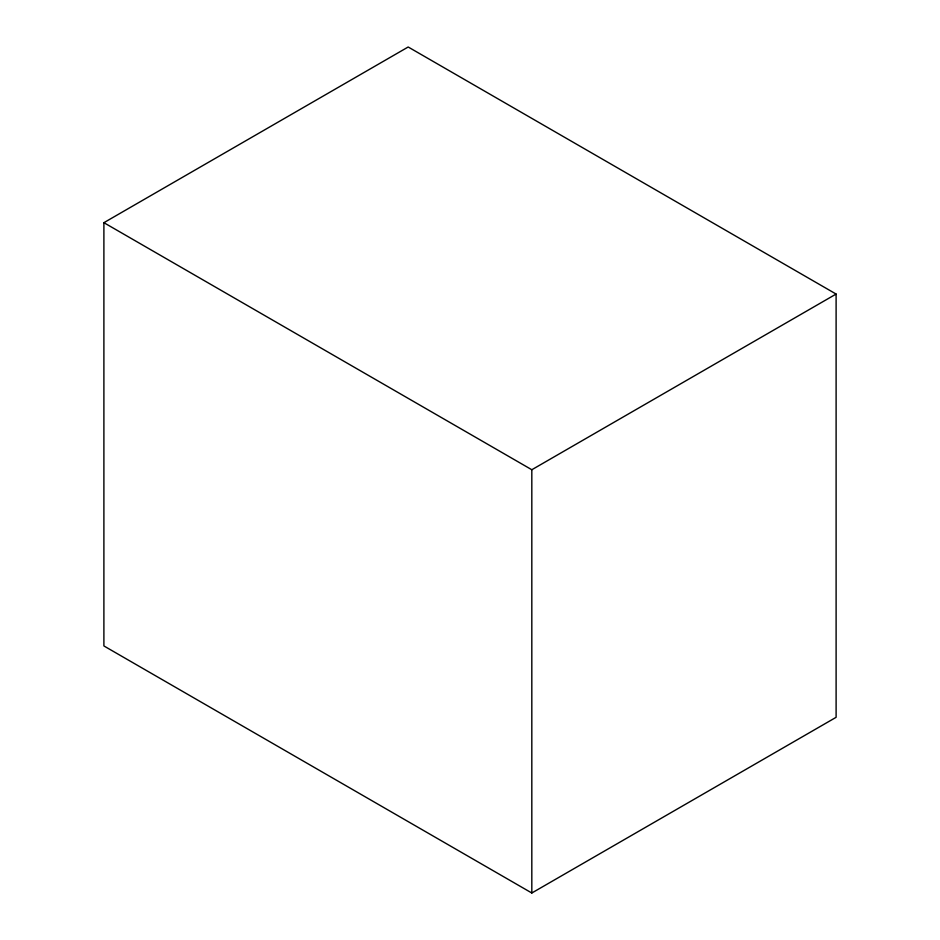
<?xml version="1.0" encoding="UTF-8"?>
<svg xmlns="http://www.w3.org/2000/svg" width="940" height="940" viewBox="0 0 940 940"><rect width="100%" height="100%" fill="white"/><g stroke="black" fill="none" stroke-linecap="round" stroke-linejoin="round"><path stroke-width="1.41" d="M103.894 222.686L408.183 47L836.107 294.055L836.107 717.314L531.817 893L103.894 645.945L103.894 222.686L531.817 469.741L836.107 294.055M531.817 469.741L531.817 893"/></g></svg>
